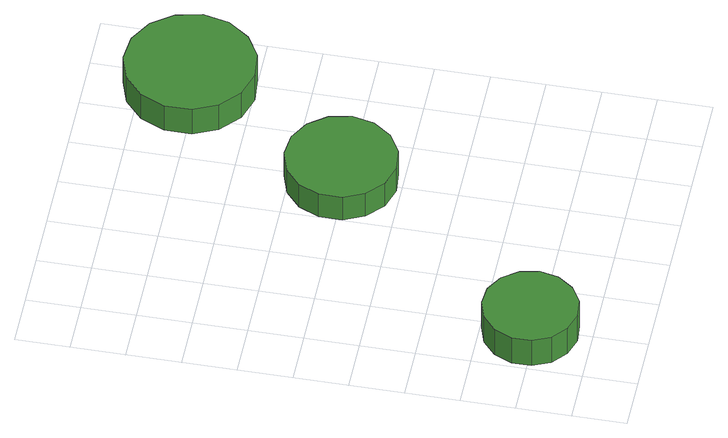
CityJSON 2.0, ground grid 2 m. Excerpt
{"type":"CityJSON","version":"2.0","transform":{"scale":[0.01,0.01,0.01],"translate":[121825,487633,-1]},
"CityObjects":{
"tree1":{"type":"SolitaryVegetationObject","attributes":{"function":"something"},"geometry":[{"type":"MultiSurface","lod":"1","boundaries":[[[0,1,2,3,4,5,6,7,8,9,10,11,12,13,14]],[[15,16,17,18,19,20,21,22,23,24,25,26,27,28,29]],[[0,29,28,1]],[[1,28,27,2]],[[2,27,26,3]],[[3,26,25,4]],[[4,25,24,5]],[[5,24,23,6]],[[6,23,22,7]],[[7,22,21,8]],[[8,21,20,9]],[[9,20,19,10]],[[10,19,18,11]],[[11,18,17,12]],[[12,17,16,13]],[[13,16,15,14]],[[14,15,29,0]]]}]},
"tree2":{"type":"SolitaryVegetationObject","attributes":{"function":"something"},"geometry":[{"type":"MultiSurface","lod":"1","boundaries":[[[30,31,32,33,34,35,36,37,38,39,40,41,42,43,44]],[[45,46,47,48,49,50,51,52,53,54,55,56,57,58,59]],[[30,59,58,31]],[[31,58,57,32]],[[32,57,56,33]],[[33,56,55,34]],[[34,55,54,35]],[[35,54,53,36]],[[36,53,52,37]],[[37,52,51,38]],[[38,51,50,39]],[[39,50,49,40]],[[40,49,48,41]],[[41,48,47,42]],[[42,47,46,43]],[[43,46,45,44]],[[44,45,59,30]]]}]},
"tree3":{"type":"SolitaryVegetationObject","attributes":{"function":"something"},"geometry":[{"type":"MultiSurface","lod":"1","boundaries":[[[60,61,62,63,64,65,66,67,68,69,70,71,72,73,74]],[[75,76,77,78,79,80,81,82,83,84,85,86,87,88,89]],[[60,89,88,61]],[[61,88,87,62]],[[62,87,86,63]],[[63,86,85,64]],[[64,85,84,65]],[[65,84,83,66]],[[66,83,82,67]],[[67,82,81,68]],[[68,81,80,69]],[[69,80,79,70]],[[70,79,78,71]],[[71,78,77,72]],[[72,77,76,73]],[[73,76,75,74]],[[74,75,89,60]]]}]}
},
"vertices":[
[364,224,208],[349,295,208],[306,354,208],[244,390,208],[172,397,208],[103,375,208],[50,327,208],[20,260,208],[20,188,208],[50,122,208],[103,74,208],[172,51,208],[244,59,208],[306,95,208],[349,154,208],[349,154,83],[306,95,83],[244,59,83],[172,51,83],[103,74,83],[50,122,83],[20,188,83],[20,260,83],[50,327,83],[103,375,83],[172,397,83],[244,390,83],[306,354,83],[349,295,83],[364,224,83],
[1005,1021,198],[987,1104,198],[937,1172,198],[864,1214,198],[780,1223,198],[700,1197,198],[637,1141,198],[603,1064,198],[603,979,198],[637,902,198],[700,845,198],[780,819,198],[864,828,198],[937,870,198],[987,939,198],[987,939,85],[937,870,85],[864,828,85],[780,819,85],[700,845,85],[637,902,85],[603,979,85],[603,1064,85],[637,1141,85],[700,1197,85],[780,1223,85],[864,1214,85],[937,1172,85],[987,1104,85],[1005,1021,85],
[1392,1631,208],[1371,1728,208],[1313,1808,208],[1227,1858,208],[1128,1868,208],[1034,1838,208],[960,1771,208],[920,1681,208],[920,1581,208],[960,1491,208],[1034,1424,208],[1128,1394,208],[1227,1404,208],[1313,1454,208],[1371,1534,208],[1371,1534,87],[1313,1454,87],[1227,1404,87],[1128,1394,87],[1034,1424,87],[960,1491,87],[920,1581,87],[920,1681,87],[960,1771,87],[1034,1838,87],[1128,1868,87],[1227,1858,87],[1313,1808,87],[1371,1728,87],[1392,1631,87]
]}
